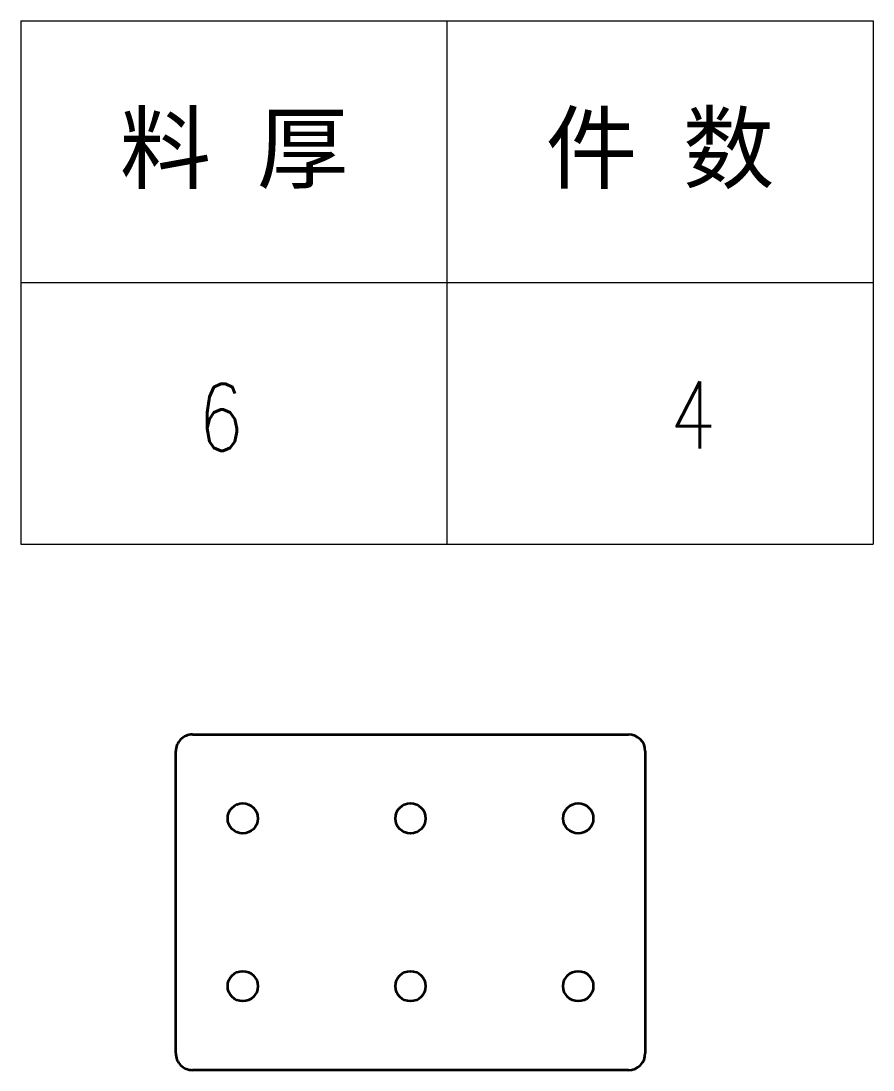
# Model space of a CAD drawing. Header units: millimetres. Extents: x 1333 to 190452, y -42879 to -5704.
# Drawn here: x 185320.8 to 185574.8, y -17341.7 to -17028.9 of the extents above; entities that cross this region are included whole.
import ezdxf
from ezdxf.enums import TextEntityAlignment as Align

# ---------------------------------------------------------------- set-up
doc = ezdxf.new("R2010")
doc.units = ezdxf.units.MM
doc.header["$LTSCALE"] = 0.5
doc.layers.add('标注线', color=3, linetype='Continuous', lineweight=18)
doc.styles.add('DIM', font='romans.shx', dxfattribs={"width": 0.8, "bigfont": 'bigfont.shx'})
doc.styles.get("Standard").update_dxf_attribs({"font": 'simplex.shx'})

# ---------------------------------------------------------------- blocks, each defined once
blk = doc.blocks.new('*T483')
at = {"color": 0, "linetype": 'ByBlock', "lineweight": -2, "transparency": 16777216}
for p, q in [((0, 0), (127, 0)), ((0, 0), (0, -78)), ((63.5, 0), (63.5, -78)), ((127, 0), (127, -78)), ((0, -39), (127, -39)), ((0, -78), (127, -78))]:
    blk.add_line(p, q, dxfattribs=at)
at = {"color": 0, "transparency": 16777216, "char_height": 10, "width": 60.5, "attachment_point": 5}
for s, insert in [('{\\fSimSun|b0|i0|c134|p2;料 厚}', (31.75, -19.5)), ('{\\fSimSun|b0|i0|c134|p2;件 数}', (95.25, -19.5))]:
    blk.add_mtext(s, dxfattribs=dict(at, insert=insert))
blk = doc.blocks.new('拆图参数')
blk.add_blockref('*T483', (-63.5, 78))
at = {"style": 'DIM', "width": 0.8}
blk.add_attdef('6', text='', height=10, dxfattribs=at).set_placement((-37.13, 18.91), align=Align.MIDDLE_LEFT)
blk.add_attdef('1', text='', height=10, dxfattribs=at).set_placement((36.65, 19.27), align=Align.MIDDLE_CENTER)

msp = doc.modelspace()

# ---------------------------------------------------------------- linework, layer by layer
at = {"color": 7, "lineweight": 35}
for p, q in [((185371.941, -17241.65), (185501.941, -17241.65)), ((185366.941, -17336.65), (185366.941, -17246.65)), ((185506.941, -17246.65), (185506.941, -17336.65)), ((185501.941, -17341.65), (185371.941, -17341.65))]:
    msp.add_line(p, q, dxfattribs=at)
for centre in [(185386.941, -17266.65), (185436.941, -17266.65), (185486.941, -17266.65), (185386.941, -17316.65), (185436.941, -17316.65), (185486.941, -17316.65)]:
    msp.add_circle(centre, 4.5, dxfattribs=at)
for centre, start, end in [((185371.941, -17246.65), 90, 180.00001), ((185501.941, -17246.65), 0, 90), ((185371.941, -17336.65), 179.99999, 270), ((185501.941, -17336.65), 270, 360)]:
    msp.add_arc(centre, 5, start, end, dxfattribs=at)

# ---------------------------------------------------------------- block references
at = {"layer": '标注线', "xscale": 2, "yscale": 2, "zscale": 2}
msp.add_blockref('拆图参数', (185447.819, -17184.941), dxfattribs=at).add_auto_attribs({'1': '4', '6': '6'})

doc.saveas('drawing.dxf')
